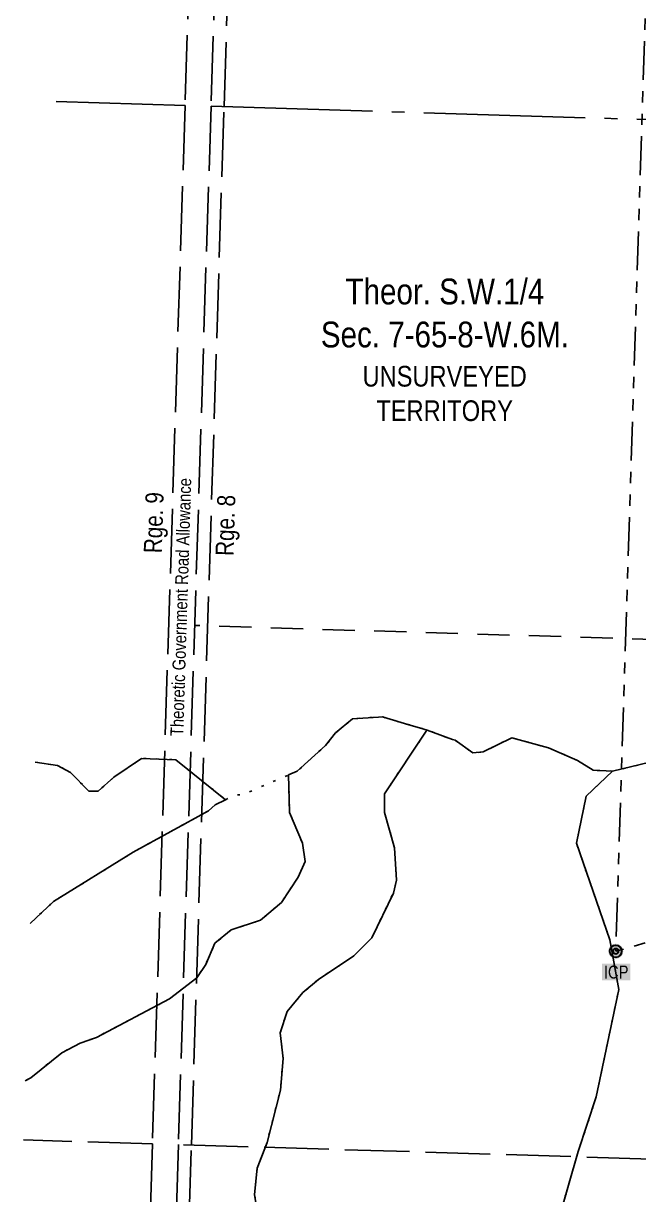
# Model space of a CAD drawing. Extents: x 357117 to 366258, y 6049523 to 6057149.
# Drawn here: x 357218 to 357695, y 6052870 to 6053777 of the extents above; entities that cross this region are included whole.
import ezdxf
from ezdxf.enums import TextEntityAlignment as Align

# ---------------------------------------------------------------- set-up
doc = ezdxf.new("R2010")
doc.units = 0
doc.header["$LTSCALE"] = 5
for name, pattern in [('foc-DRILLPATH', [14.75, 6, -1.75, 1.75, -1.75, 1.75, -1.75]), ('foc-LSD', [8, 5, -3]), ('foc-QUARTERLINE', [33, 25, -3, 2, -3]), ('foc-UNSURVEYED', [12.5, 10, -2.5]), ('foc-WHEELTRACKS', [2, 0.4, -1.6])]:
    doc.linetypes.add(name, pattern=pattern)
for name, color, linetype in [('C-SYMBOL', 7, 'Continuous'), ('D-TXT', 6, 'Continuous'), ('L-MON', 1, 'Continuous'), ('L-QSEC', 8, 'foc-QUARTERLINE'), ('L-ROAD-T', 7, 'Continuous'), ('L-SECTION-LSD', 7, 'foc-LSD'), ('L-UNS-T', 3, 'Continuous'), ('L-USEC', 7, 'foc-UNSURVEYED'), ('P-PDRILLPATH', 12, 'foc-DRILLPATH'), ('T-WATER-P3', 160, 'foc-WHEELTRACKS')]:
    doc.layers.add(name, color=color, linetype=linetype)
doc.styles.add('175L', font='ARIALN.TTF', dxfattribs={"height": 20})
doc.styles.add('80L', font='ARIALN.TTF', dxfattribs={"height": 10})
doc.styles.add('foc-LtypeFont', font='ARIALN.TTF', dxfattribs={"height": 7.35})
doc.linetypes.add('foc-TOPO-flowdirection-NOLINE', pattern='A,0,[">",foc-LtypeFont,S=0.3,R=0,X=0,Y=-0.945],-20,[">",foc-LtypeFont,S=0.3,R=0,X=0,Y=-0.945],0', length=20)

# ---------------------------------------------------------------- blocks, each defined once
blk = doc.blocks.new('plbh')
at = {"layer": 'L-MON'}
h = blk.add_hatch(color=255, dxfattribs=at)
h.dxf.hatch_style = 1
edge = h.paths.add_edge_path()
edge.add_arc((0, 0), 1.16, 0, 360)
h = blk.add_hatch(color=256, dxfattribs=at)
h.dxf.hatch_style = 1
h.paths.add_polyline_path([(-0.96, 0, 1), (0.96, 0, 1)])
h.paths.add_polyline_path([(0.91, 0, -1), (-0.91, 0, -1)], flags=16)
h.paths.add_polyline_path([(0.45, 0, -1), (-0.45, 0, -1)], flags=0)
h = blk.add_hatch(color=256, dxfattribs=at)
h.dxf.hatch_style = 1
h.paths.add_polyline_path([(-0.45, 0, 1), (0.45, 0, 1)])
h.paths.add_polyline_path([(0.4, 0, -1), (-0.4, 0, -1)], flags=16)
at = {"layer": 'L-MON', "color": 240}
for radius in [0.96, 0.91, 0.45, 0.4]:
    blk.add_circle((0, 0), radius, dxfattribs=at)
blk = doc.blocks.new('ICP_text')
at = {"color": 14, "insert": (-10.78, -0.47), "char_height": 10, "attachment_point": 5, "style": '80L', "bg_fill": 1, "box_fill_scale": 1.15, "bg_fill_color": 255, "bg_fill_transparency": 0}
blk.add_mtext_dynamic_manual_height_columns('\\pxqc;ICP', width=19.0702, gutter_width=47.5, heights=[0], dxfattribs=at)

msp = doc.modelspace()

# ---------------------------------------------------------------- linework, layer by layer
at = {"layer": 'L-QSEC', "flags": 128}
for points in [[(357243.677, 6053716.082), (357343.598, 6053713.041)], [(357363.699, 6053712.429), (358167.264, 6053687.966)]]:
    msp.add_lwpolyline(points, dxfattribs=at)
at = {"layer": 'L-SECTION-LSD', "flags": 128}
msp.add_lwpolyline([(358154.695, 6053286.001), (357351.045, 6053310.459)], dxfattribs=at)
at = {"layer": 'L-USEC', "flags": 128}
for points in [[(357368.911, 6054516.999), (357343.599, 6053713.061)], [(357389.012, 6054516.366), (357363.699, 6053712.429)], [(357373.75, 6053712.143), (357399.063, 6054516.08)], [(357343.599, 6053713.061), (357318.291, 6052909.121)], [(357363.699, 6053712.429), (357338.392, 6052908.488)], [(357348.443, 6052908.204), (357373.75, 6053712.143)], [(357318.291, 6052909.122), (357218.372, 6052912.164)], [(357318.291, 6052909.121), (357292.984, 6052105.183)], [(357338.392, 6052908.488), (357313.085, 6052104.55)], [(357323.136, 6052104.265), (357348.443, 6052908.204)], [(358142.111, 6052884.037), (357338.392, 6052908.51)]]:
    msp.add_lwpolyline(points, dxfattribs=at)
at = {"layer": 'P-PDRILLPATH', "flags": 128}
msp.add_lwpolyline([(357768.978, 6055974.327), (357677.162, 6053058.216), (358153.02, 6053192.148)], dxfattribs=at)
at = {"layer": 'T-WATER-P3', "flags": 128}
for points in [[(357423.717, 6053194.736), (357430.367, 6053197.636), (357452.48, 6053217.444), (357460.191, 6053227.383), (357473.341, 6053238.27), (357493.276, 6053239.498), (357496.412, 6053239.69), (357516.987, 6053233.636), (357525.238, 6053231.208), (357530.983, 6053229.519), (357550.652, 6053222.128), (357552.684, 6053221.651), (357566.443, 6053211.798), (357574.413, 6053212.507), (357596.574, 6053223.536), (357625.074, 6053215.755), (357647.576, 6053205.984), (357659.795, 6053198.354), (357674.735, 6053197.703), (357711.077, 6053206.301), (357730.918, 6053220.179), (357737.449, 6053229.439), (357739.918, 6053235.614), (357740.106, 6053236.083), (357747.17, 6053253.755), (357766.134, 6053296.7), (357772.955, 6053307.319), (357773.486, 6053314.919), (357782.336, 6053333.696), (357810.269, 6053373.043), (357843.871, 6053387.52), (357872.463, 6053406.326), (357904.245, 6053422.832), (357923.437, 6053454.729), (357955.189, 6053473.045), (357992.541, 6053473.284), (357996.821, 6053475.764), (358003.513, 6053518.89), (358019.376, 6053553.105), (358037.698, 6053585.672), (358062.481, 6053612.348), (358076.482, 6053643.986), (358100.145, 6053678.17), (358124.057, 6053702.328), (358145.888, 6053716.054), (358182.341, 6053742.81), (358189.622, 6053746.341), (358216.813, 6053747.969), (358222.873, 6053749.838), (358252.176, 6053768.565), (358272.226, 6053784.786)], [(357377.634, 6052774.182), (357386.165, 6052795.539), (357404.017, 6052828.696), (357397.419, 6052869.942), (357399.51, 6052890.171), (357407.172, 6052910.201), (357417.394, 6052950.716), (357419.515, 6052975.273), (357417.206, 6052995.142), (357422.677, 6053011.571), (357434.779, 6053026.26), (357446.809, 6053036.397), (357474.212, 6053054.585), (357488.313, 6053068.672), (357504.906, 6053103.31), (357507.435, 6053113.269), (357505.758, 6053138.237), (357498.158, 6053165.697), (357497.999, 6053180.113), (357530.299, 6053228.494), (357530.983, 6053229.519)], [(357227.577, 6053204.595), (357244.812, 6053202.036), (357254.752, 6053196.615), (357269.111, 6053182.276), (357276.271, 6053182.106), (357288.402, 6053192.924), (357309.874, 6053207.583), (357336.364, 6053206.5), (357374.974, 6053175.531)], [(357219.81, 6052957.832), (357224.178, 6052960.315), (357248.17, 6052979.652), (357262.281, 6052987.092), (357274.972, 6052991.55), (357331.425, 6053021.294), (357352.586, 6053037.653), (357359.648, 6053048.062), (357366.699, 6053064.419), (357379.399, 6053074.829), (357401.99, 6053082.188), (357418.302, 6053096.056), (357431.063, 6053115.553), (357436.595, 6053127.761), (357434.524, 6053141.871), (357424.535, 6053165.739), (357423.717, 6053194.736)], [(357374.974, 6053175.531), (357382.755, 6053179.38), (357387.685, 6053179.2), (357423.717, 6053194.736)], [(357632.557, 6052849.323), (357648.14, 6052903.257), (357662.082, 6052945.533), (357679.437, 6053028.645), (357672.689, 6053067.003), (357646.761, 6053141.799), (357654.294, 6053178.396), (357674.735, 6053197.703)], [(357223.648, 6053079.793), (357241.557, 6053096.614), (357303.331, 6053134.887), (357361.724, 6053166.982), (357366.785, 6053171.472), (357374.974, 6053175.531)]]:
    msp.add_lwpolyline(points, dxfattribs=at)
at = {"layer": 'T-WATER-P3', "linetype": 'foc-TOPO-flowdirection-NOLINE', "flags": 128}
for points in [[(357423.717, 6053194.736), (357430.367, 6053197.636), (357452.48, 6053217.444), (357460.191, 6053227.383), (357473.341, 6053238.27), (357493.276, 6053239.498), (357496.412, 6053239.69), (357516.987, 6053233.636), (357525.238, 6053231.208), (357530.983, 6053229.519), (357550.652, 6053222.128), (357552.684, 6053221.651), (357566.443, 6053211.798), (357574.413, 6053212.507), (357596.574, 6053223.536), (357625.074, 6053215.755), (357647.576, 6053205.984), (357659.795, 6053198.354), (357674.735, 6053197.703), (357711.077, 6053206.301), (357730.918, 6053220.179), (357737.449, 6053229.439), (357739.918, 6053235.614), (357740.106, 6053236.083), (357747.17, 6053253.755), (357766.134, 6053296.7), (357772.955, 6053307.319), (357773.486, 6053314.919), (357782.336, 6053333.696), (357810.269, 6053373.043), (357843.871, 6053387.52), (357872.463, 6053406.326), (357904.245, 6053422.832), (357923.437, 6053454.729), (357955.189, 6053473.045), (357992.541, 6053473.284), (357996.821, 6053475.764), (358003.513, 6053518.89), (358019.376, 6053553.105), (358037.698, 6053585.672), (358062.481, 6053612.348), (358076.482, 6053643.986), (358100.145, 6053678.17), (358124.057, 6053702.328), (358145.888, 6053716.054), (358182.341, 6053742.81), (358189.622, 6053746.341), (358216.813, 6053747.969), (358222.873, 6053749.838), (358252.176, 6053768.565), (358272.226, 6053784.786)], [(357377.634, 6052774.182), (357386.165, 6052795.539), (357404.017, 6052828.696), (357397.419, 6052869.942), (357399.51, 6052890.171), (357407.172, 6052910.201), (357417.394, 6052950.716), (357419.515, 6052975.273), (357417.206, 6052995.142), (357422.677, 6053011.571), (357434.779, 6053026.26), (357446.809, 6053036.397), (357474.212, 6053054.585), (357488.313, 6053068.672), (357504.906, 6053103.31), (357507.435, 6053113.269), (357505.758, 6053138.237), (357498.158, 6053165.697), (357497.999, 6053180.113), (357530.299, 6053228.494), (357530.983, 6053229.519)], [(357227.577, 6053204.595), (357244.812, 6053202.036), (357254.752, 6053196.615), (357269.111, 6053182.276), (357276.271, 6053182.106), (357288.402, 6053192.924), (357309.874, 6053207.583), (357336.364, 6053206.5), (357374.974, 6053175.531)], [(357219.81, 6052957.832), (357224.178, 6052960.315), (357248.17, 6052979.652), (357262.281, 6052987.092), (357274.972, 6052991.55), (357331.425, 6053021.294), (357352.586, 6053037.653), (357359.648, 6053048.062), (357366.699, 6053064.419), (357379.399, 6053074.829), (357401.99, 6053082.188), (357418.302, 6053096.056), (357431.063, 6053115.553), (357436.595, 6053127.761), (357434.524, 6053141.871), (357424.535, 6053165.739), (357423.717, 6053194.736)], [(357632.557, 6052849.323), (357648.14, 6052903.257), (357662.082, 6052945.533), (357679.437, 6053028.645), (357672.689, 6053067.003), (357646.761, 6053141.799), (357654.294, 6053178.396), (357674.735, 6053197.703)], [(357223.648, 6053079.793), (357241.557, 6053096.614), (357303.331, 6053134.887), (357361.724, 6053166.982), (357366.785, 6053171.472), (357374.974, 6053175.531)]]:
    msp.add_lwpolyline(points, dxfattribs=at)

# ---------------------------------------------------------------- block references
at = {"xscale": 0.99967581, "yscale": 0.99967581, "zscale": 0.99967581}
msp.add_blockref('ICP_text', (357688.263, 6053042.518), dxfattribs=at)
at = {"layer": 'L-MON', "xscale": 4.998379049999986, "yscale": 4.998379049999986, "zscale": 4.998379049999986}
msp.add_blockref('plbh', (357677.162, 6053058.216), dxfattribs=at)

# ---------------------------------------------------------------- texts
at = {"layer": 'D-TXT', "color": 3, "char_height": 13.9955, "attachment_point": 1, "rotation": 88.201953, "style": '80L'}
for s, width, insert in [('Rge. 9', 73.75526, (357311.534, 6053366.685)), ('Rge. 8', 63.86109, (357367.109, 6053364.574))]:
    msp.add_mtext_dynamic_manual_height_columns(s, width=width, gutter_width=47.5, heights=[0], dxfattribs=dict(at, insert=insert))
at = {"layer": 'L-ROAD-T', "style": '80L'}
msp.add_text('Theoretic Government Road Allowance', height=9.99676, rotation=88.196799, dxfattribs=at).set_placement((357340.294, 6053324.686), align=Align.MIDDLE_CENTER)

# ---------------------------------------------------------------- next in the draw order: texts
at = {"layer": 'C-SYMBOL', "color": 3, "insert": (357544.845, 6053579.045), "char_height": 19.99352, "width": 190.43838, "attachment_point": 2, "style": '175L', "bg_fill": 3, "box_fill_scale": 1.1, "bg_fill_color": 256, "bg_fill_transparency": 0}
msp.add_mtext('Theor. S.W.1/4 \\PSec. 7-65-8-W.6M.', dxfattribs=at)
at = {"layer": 'L-UNS-T', "color": 3, "insert": (357544.636, 6053489.97), "char_height": 15.99481, "attachment_point": 5, "style": '80L', "bg_fill": 3, "box_fill_scale": 1.1, "bg_fill_color": 256, "bg_fill_transparency": 0}
msp.add_mtext_dynamic_manual_height_columns('\\pxqc;UNSURVEYED TERRITORY', width=126.41375, gutter_width=47.5, heights=[0], dxfattribs=at)

doc.saveas('drawing.dxf')
